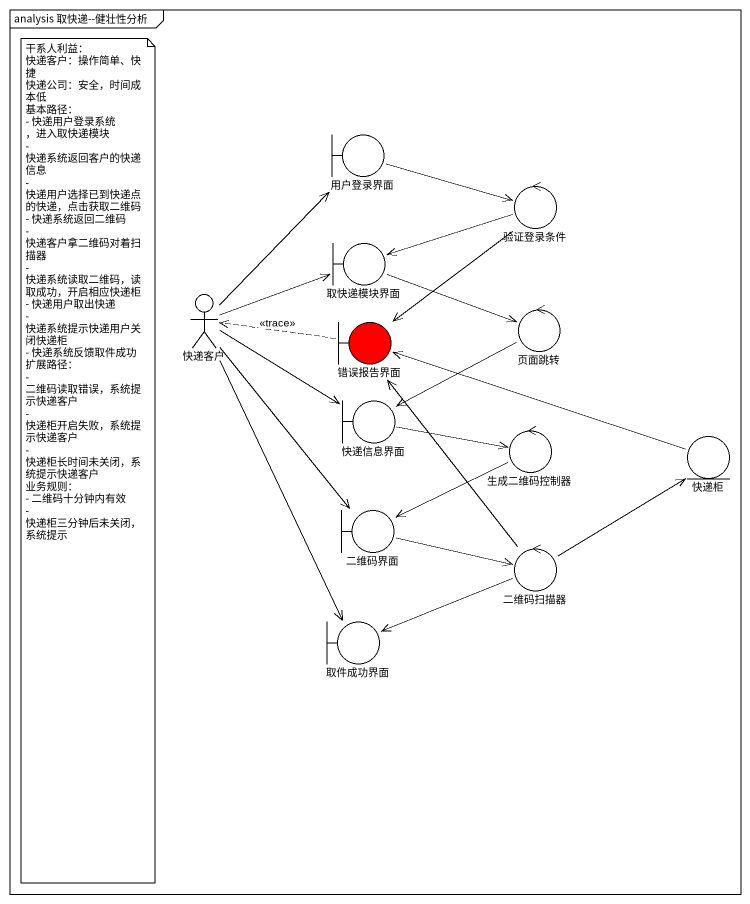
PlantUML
@startuml
mainframe analysis 取快递--健壮性分析
boundary 用户登录界面
control 验证登录条件
boundary 取快递模块界面
actor 快递客户
boundary 错误报告界面 #FF0000
control 页面跳转
boundary 快递信息界面
control 生成二维码控制器
entity 快递柜
boundary 二维码界面
control 二维码扫描器
boundary 取件成功界面
用户登录界面 -right-> 验证登录条件
验证登录条件 -left-> 取快递模块界面
验证登录条件 --> 错误报告界面
取快递模块界面 -right-> 页面跳转
快递客户 -up-> 用户登录界面
快递客户 -right-> 取快递模块界面
快递客户 -right-> 快递信息界面
快递客户 --> 二维码界面
快递客户 --> 取件成功界面
错误报告界面 .left.> 快递客户 : <<trace>>
页面跳转 -left-> 快递信息界面
快递信息界面 -right-> 生成二维码控制器
生成二维码控制器 -left-> 二维码界面
快递柜 -left-> 错误报告界面
二维码界面 -right-> 二维码扫描器
二维码扫描器 -up-> 错误报告界面
二维码扫描器 -up-> 快递柜
二维码扫描器 -left-> 取件成功界面
note as N1
  干系人利益：
  快递客户：操作简单、快捷
  快递公司：安全，时间成本低
  基本路径：
  - 快递用户登录系统 ，进入取快递模块
  - 快递系统返回客户的快递信息
  - 快递用户选择已到快递点的快递，点击获取二维码
  - 快递系统返回二维码
  - 快递客户拿二维码对着扫描器
  - 快递系统读取二维码，读取成功，开启相应快递柜
  - 快递用户取出快递
  - 快递系统提示快递用户关闭快递柜
  - 快递系统反馈取件成功
  扩展路径：
  - 二维码读取错误，系统提示快递客户
  - 快递柜开启失败，系统提示快递客户
  - 快递柜长时间未关闭，系统提示快递客户
  业务规则：
  - 二维码十分钟内有效
  - 快递柜三分钟后未关闭，系统提示
end note
@enduml
